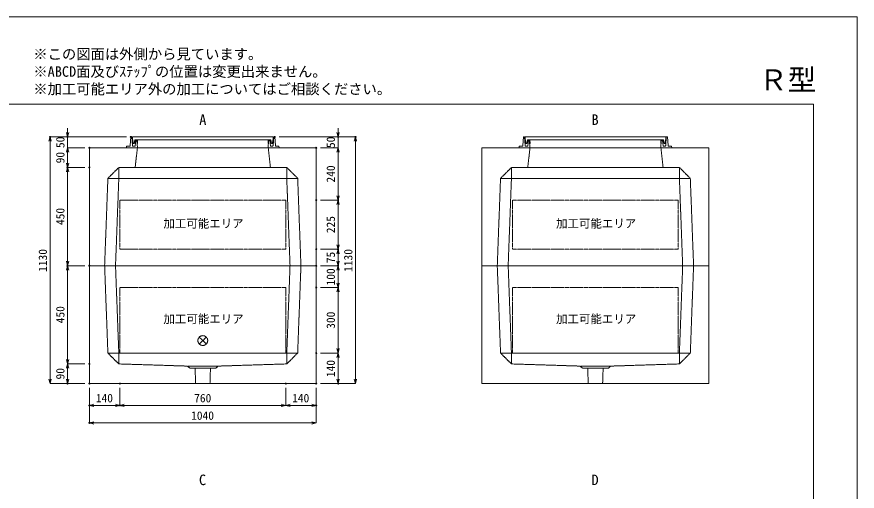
# Model space of a CAD drawing. Units: millimetres, scale not verified. Extents: x -2970 to 2970, y -2100 to 2100.
# Drawn here: x -883 to 2970, y -73 to 2100 of the extents above; entities that cross this region are included whole.
import ezdxf
from ezdxf.enums import TextEntityAlignment as Align

# ---------------------------------------------------------------- set-up
doc = ezdxf.new("R2010")
doc.units = ezdxf.units.MM
doc.header["$LTSCALE"] = 10
doc.header["$PDMODE"] = 32
doc.header["$PDSIZE"] = 5
doc.linetypes.add('LONG_DASHED1', pattern=[7, 6, -1])
doc.linetypes.add('LONG_DOUBLE_CHAIN', pattern=[21.8, 18, -1, 0.6, -0.6, 0.6, -1])
for name, color, linetype, lineweight in [('0-0_D-TTL', 7, 'Continuous', 9), ('0-1_Defpoints', 7, 'Continuous', 9), ('0-3_D-TTL-TXT', 7, 'Continuous', 9), ('0-4_D-STR-TXT', 7, 'Continuous', 9), ('0-5_D-STR-DIM', 3, 'Continuous', 9), ('0-6_0', 7, 'Continuous', 9), ('0-7_D-STR', 7, 'LONG_DASHED1', 9), ('0-9_D-STR-STR5', 1, 'LONG_DOUBLE_CHAIN', 9), ('0-A_D-STR-STR4', 134, 'Continuous', 9)]:
    doc.layers.add(name, color=color, linetype=linetype, lineweight=lineweight)
doc.styles.add('ＭＳ ゴシック', font='')
doc.styles.get('ＭＳ ゴシック').set_extended_font_data('MS Gothic')

# ---------------------------------------------------------------- blocks, each defined once
blk = doc.blocks.new('A$C4DE05FD1')
at = {"layer": '0-0_D-TTL', "color": 134}
for p, q in [((2000, 38000), (57400, 38000)), ((57400, 38000), (57400, 2000))]:
    blk.add_line(p, q, dxfattribs=at)
at = {"layer": '0-1_Defpoints', "color": 134}
for p, q in [((0, 42000), (59400, 42000)), ((59400, 42000), (59400, 0))]:
    blk.add_line(p, q, dxfattribs=at)
at = {"layer": '0-3_D-TTL-TXT', "style": 'ＭＳ ゴシック'}
for s, p in [('※この図面は外側から見ています。', (21630.5, 39907.8)), ('※ABCD面及びｽﾃｯﾌﾟの位置は変更出来ません。', (21630.5, 39107.8)), ('※加工可能エリア外の加工についてはご相談ください。', (21630.5, 38307.8))]:
    blk.add_text(s, height=481.1, dxfattribs=at).set_placement(p, align=Align.BOTTOM_LEFT)
blk = doc.blocks.new('_Open30')
at = {"layer": '0-6_0'}
blk.add_line((0, 0), (-10, 0), dxfattribs=at)
blk.add_lwpolyline([(-10, 2.679), (0, 0), (-10, -2.679)], dxfattribs=at)
blk = doc.blocks.new('A$C31CA379A')
at = {"layer": '0-4_D-STR-TXT', "style": 'ＭＳ ゴシック'}
for s, p in [('A', (-162.9, -1095.3)), ('B', (17819.3, -1095.3)), ('C', (-175.7, -17595.3)), ('D', (17819.3, -17595.3))]:
    blk.add_text(s, height=481.1, dxfattribs=at).set_placement(p, align=Align.BOTTOM_LEFT)
blk = doc.blocks.new('A$C094B5667')
at = {"layer": '0-7_D-STR', "linetype": 'Continuous'}
for p, q in [((-5200, 5400), (5200, 5400)), ((-5200, 0), (-5200, 5400)), ((5200, 5400), (5200, 0)), ((-5200, 0), (5200, 0))]:
    blk.add_line(p, q, dxfattribs=at)
at = {"layer": '0-7_D-STR'}
for p, q in [((-3000, 5400), (-3100, 4500)), ((3000, 5400), (3100, 4500)), ((-4350, 4000), (-3850, 4500)), ((3850, 4500), (-3850, 4500)), ((-3850, 4000), (-3850, 4500)), ((4350, 4000), (3850, 4500)), ((3850, 4000), (3850, 4500)), ((-4350, 4000), (-4500, 0)), ((4350, 4000), (-4350, 4000)), ((-3850, 4000), (-4000, 0)), ((3850, 4000), (4000, 0)), ((4350, 4000), (4500, 0))]:
    blk.add_line(p, q, dxfattribs=at)
at = {"layer": '0-9_D-STR-STR5'}
for p, q in [((-3800, 3000), (-3800, 750)), ((3800, 3000), (-3800, 3000))]:
    blk.add_line(p, q, dxfattribs=at)
blk.add_lwpolyline([(3800, 3000), (3800, 750), (-3800, 750)], dxfattribs=at)
blk = doc.blocks.new('A$C04B4267E')
at = {"layer": '0-7_D-STR', "linetype": 'Continuous'}
for p, q in [((5200, 0), (-5200, 0)), ((-5200, -5400), (-5200, 0)), ((5200, -5400), (5200, 0)), ((5200, -5400), (-5200, -5400))]:
    blk.add_line(p, q, dxfattribs=at)
at = {"layer": '0-7_D-STR'}
for p, q in [((-4500, 0), (-4350, -4000)), ((-4000, 0), (-3850, -4000)), ((4000, 0), (3850, -4000)), ((4500, 0), (4350, -4000)), ((-3850, -4500), (-4350, -4000)), ((-4350, -4000), (4350, -4000)), ((-3850, -4500), (-3850, -4000)), ((3850, -4500), (4350, -4000)), ((3850, -4500), (3850, -4000)), ((-3850, -4500), (-700, -4600)), ((-600, -4690), (-700, -4600)), ((700, -4600), (-700, -4600)), ((600, -4690), (700, -4600)), ((3850, -4500), (700, -4600)), ((600, -4690), (-600, -4690)), ((-329.8, -5400), (-352.5, -4690)), ((329.8, -5400), (352.5, -4690))]:
    blk.add_line(p, q, dxfattribs=at)
at = {"layer": '0-9_D-STR-STR5'}
for p, q in [((-3800, -1000), (-3800, -4000)), ((3800, -1000), (-3800, -1000)), ((3800, -1000), (3800, -4000)), ((3800, -4000), (-3800, -4000))]:
    blk.add_line(p, q, dxfattribs=at)
blk = doc.blocks.new('A$C284D0AE2')
at = {"layer": '0-A_D-STR-STR4'}
for p, q in [((-3300, 500), (-3327.8, 98.6)), ((-3250, 500), (-3300, 500)), ((-3221.3, 98.6), (-3250, 500)), ((-3225, 500), (-3225, 370)), ((-3490, 80), (-3500, 0)), ((-3500, 0), (3500, 0)), ((-3347.8, 80), (-3490, 80)), ((-3225, 370), (-3219.2, 370)), ((-3209.2, 360.9), (-3195, 200)), ((-3117.8, 80), (-3201.4, 80)), ((-3195, 200), (-3145, 200)), ((-3145, 200), (-3115, 370)), ((-3115, 370), (3115, 370)), ((-3090, 370), (-3106.2, 200.7)), ((-3106.2, 200.7), (-3086.1, 200.7)), ((-3070, 340), (-3098, 97.7)), ((-3000, 370), (-3090, 370)), ((-3020, 340), (-3070, 340)), ((-3000, 0), (-3020, 340)), ((-3011.8, 200.7), (-2991.8, 200.7)), ((-2991.8, 200.7), (-3000, 370)), ((3000, 370), (3090, 370)), ((3106.2, 200.7), (3086.1, 200.7)), ((3090, 370), (3106.2, 200.7)), ((3117.8, 80), (3201.4, 80)), ((3347.8, 80), (3490, 80)), ((3490, 80), (3500, 0))]:
    blk.add_line(p, q, dxfattribs=at)
for points in [[(-3225, 500), (3225, 500), (3225, 370), (3219.2, 370)], [(3221.3, 98.6), (3250, 500), (3300, 500), (3327.8, 98.6)], [(3011.8, 200.7), (2991.8, 200.7), (3000, 370)], [(3000, 0), (3020, 340), (3070, 340), (3098, 97.7)], [(3209.2, 360.9), (3195, 200), (3145, 200), (3115, 370)]]:
    blk.add_lwpolyline(points, dxfattribs=at)
for centre, radius, start, end in [((-3347.8, 100), 20, 270, 356.0372), ((-3201.4, 100), 20, 184.08562, 270), ((-3219.2, 360), 10, 5.04245, 90), ((-3117.8, 100), 20, 270, 353.41806), ((3117.8, 100), 20, 186.58194, 270), ((3201.4, 100), 20, 270, 355.91438), ((3219.2, 360), 10, 90, 174.95755), ((3347.8, 100), 20, 183.9628, 270)]:
    blk.add_arc(centre, radius, start, end, dxfattribs=at)
blk = doc.blocks.new('A$C1C640AAB')
at = {"layer": '0-9_D-STR-STR5'}
for p, q in [((-159.1, -159.1), (159.1, 159.1)), ((-159.1, 159.1), (159.1, -159.1))]:
    blk.add_line(p, q, dxfattribs=at)
blk.add_circle((0, 0), 225, dxfattribs=at)
blk = doc.blocks.new('A$C456b40e7')
at = {"layer": '0-7_D-STR'}
blk.add_blockref('A$C04B4267E', (0, 0), dxfattribs=at)
at = {"layer": '0-9_D-STR-STR5'}
blk.add_blockref('A$C1C640AAB', (0, -3430), dxfattribs=at)

msp = doc.modelspace()

# ---------------------------------------------------------------- linework, layer by layer
at = {"layer": '0-1_Defpoints'}
for p in [(-730, 1550), (-650, 1550), (-360, 1550), (300, 1550), (590, 1550), (670, 1550), (-550, 1500), (-550, 1500), (490, 1500), (-650, 1410), (-550, 1410), (490, 1260), (490, 1260), (590, 1260), (590, 1260), (490, 1035), (590, 1035), (-650, 960), (-550, 960), (490, 960), (490, 960), (590, 960), (490, 860), (490, 860), (590, 860), (490, 560), (490, 560), (-550, 510), (-650, 420), (-550, 420), (-550, 420), (-410, 420), (350, 420), (490, 420), (490, 420), (590, 420), (-550, 320), (-410, 320), (490, 320), (-550, 240)]:
    msp.add_point(p, dxfattribs=at)
at = {"layer": '0-5_D-STR-DIM'}
for p, q in [((-650, 1570), (-650, 1590)), ((590, 1570), (590, 1590)), ((-380, 1550), (-730, 1550)), ((-380, 1550), (-650, 1550)), ((-650, 1500), (-650, 1550)), ((320, 1550), (590, 1550)), ((320, 1550), (670, 1550)), ((590, 1500), (590, 1550)), ((-730, 440), (-730, 1530)), ((670, 440), (670, 1530)), ((-570, 1500), (-650, 1500)), ((-570, 1500), (-650, 1500)), ((-650, 1480), (-650, 1430)), ((-650, 1480), (-650, 1460)), ((510, 1500), (590, 1500)), ((510, 1500), (590, 1500)), ((590, 1480), (590, 1280)), ((590, 1480), (590, 1460)), ((-570, 1410), (-650, 1410)), ((-570, 1410), (-650, 1410)), ((-650, 980), (-650, 1390)), ((510, 1260), (590, 1260)), ((510, 1260), (590, 1260)), ((590, 1055), (590, 1240)), ((510, 1035), (590, 1035)), ((510, 1035), (590, 1035)), ((590, 980), (590, 1015)), ((-570, 960), (-650, 960)), ((-570, 960), (-650, 960)), ((-650, 530), (-650, 940)), ((510, 960), (590, 960)), ((510, 960), (590, 960)), ((590, 880), (590, 940)), ((510, 860), (590, 860)), ((510, 860), (590, 860)), ((590, 580), (590, 840)), ((510, 560), (590, 560)), ((510, 560), (590, 560)), ((590, 540), (590, 440)), ((-570, 510), (-650, 510)), ((-570, 510), (-650, 510)), ((-650, 490), (-650, 440)), ((-570, 420), (-730, 420)), ((-570, 420), (-650, 420)), ((-550, 400), (-550, 240)), ((-550, 400), (-550, 320)), ((-410, 400), (-410, 320)), ((-410, 400), (-410, 320)), ((350, 400), (350, 320)), ((350, 400), (350, 320)), ((490, 400), (490, 320)), ((490, 400), (490, 240)), ((510, 420), (590, 420)), ((510, 420), (670, 420)), ((-430, 320), (-530, 320)), ((330, 320), (-390, 320)), ((370, 320), (470, 320)), ((470, 240), (-530, 240))]:
    msp.add_line(p, q, dxfattribs=at)

# ---------------------------------------------------------------- block references
at = {"layer": '0-0_D-TTL', "xscale": 0.1, "yscale": 0.1}
msp.add_blockref('A$C4DE05FD1', (-2970, -2100), dxfattribs=at)
at = {"layer": '0-4_D-STR-TXT', "xscale": 0.1, "yscale": 0.1}
msp.add_blockref('A$C31CA379A', (-30, 1700), dxfattribs=at)
at = {"layer": '0-5_D-STR-DIM', "xscale": 2, "yscale": 2}
for p, rotation in [((-730, 1550), 90), ((-650, 1550), 270), ((590, 1550), 270), ((670, 1550), 90), ((-650, 1500), 90), ((-650, 1500), 90), ((590, 1500), 90), ((590, 1500), 90), ((-650, 1410), 270), ((-650, 1410), 90), ((590, 1260), 270), ((590, 1260), 90), ((590, 1035), 270), ((590, 1035), 90), ((-650, 960), 270), ((590, 960), 270), ((-650, 960), 90), ((590, 960), 90), ((590, 860), 270), ((590, 860), 90), ((590, 560), 270), ((590, 560), 90), ((-650, 510), 270), ((-650, 510), 90), ((-730, 420), 270), ((-650, 420), 270), ((590, 420), 270), ((670, 420), 270), ((-550, 320), 180), ((-410, 320), 180), ((350, 320), 180), ((-550, 240), 180)]:
    msp.add_blockref('_Open30', p, dxfattribs=dict(at, rotation=rotation))
for p in [(-410, 320), (350, 320), (490, 320), (490, 240)]:
    msp.add_blockref('_Open30', p, dxfattribs=at)
at = {"layer": '0-7_D-STR', "xscale": 0.1, "yscale": 0.1}
for name, p in [('A$C094B5667', (-30, 960)), ('A$C094B5667', (1770, 960)), ('A$C456b40e7', (-30, 960)), ('A$C04B4267E', (1770, 960))]:
    msp.add_blockref(name, p, dxfattribs=at)
at = {"layer": '0-A_D-STR-STR4', "xscale": 0.1, "yscale": 0.1}
for p in [(-30, 1500), (1770, 1500)]:
    msp.add_blockref('A$C284D0AE2', p, dxfattribs=at)

# ---------------------------------------------------------------- texts
at = {"layer": '0-3_D-TTL-TXT', "style": 'ＭＳ ゴシック'}
msp.add_text('Ｒ型', height=96.21, dxfattribs=at).set_placement((2519.75, 1734.55), align=Align.BOTTOM_LEFT)
at = {"layer": '0-5_D-STR-DIM', "style": 'ＭＳ ゴシック'}
for s, p in [('50', (-652.6, 1498.9)), ('50', (587.4, 1498.9)), ('90', (-652.6, 1428.7)), ('240', (587.4, 1340.8)), ('450', (-652.6, 1146.2)), ('225', (587.4, 1108.82)), ('1130', (-732.6, 931.48)), ('75', (587.4, 971.42)), ('1130', (667.4, 931.48)), ('100', (587.4, 869.48)), ('450', (-652.6, 696.2)), ('300', (587.4, 670.9)), ('140', (587.4, 449.48)), ('90', (-652.6, 438.7))]:
    msp.add_text(s, height=38.49, rotation=90, dxfattribs=at).set_placement(p, align=Align.BOTTOM_LEFT)
for s, p in [('140', (-520.52, 322.6)), ('760', (-69.6, 322.6)), ('140', (379.48, 322.6)), ('1040', (-83.52, 242.6))]:
    msp.add_text(s, height=38.49, dxfattribs=at).set_placement(p, align=Align.BOTTOM_LEFT)
at = {"layer": '0-9_D-STR-STR5', "style": 'ＭＳ ゴシック'}
for p in [(-210.48, 1122.25), (1589.52, 1122.25), (-210.48, 684.75), (1589.52, 684.75)]:
    msp.add_text('加工可能エリア', height=38.49, dxfattribs=at).set_placement(p, align=Align.BOTTOM_LEFT)

doc.saveas('drawing.dxf')
